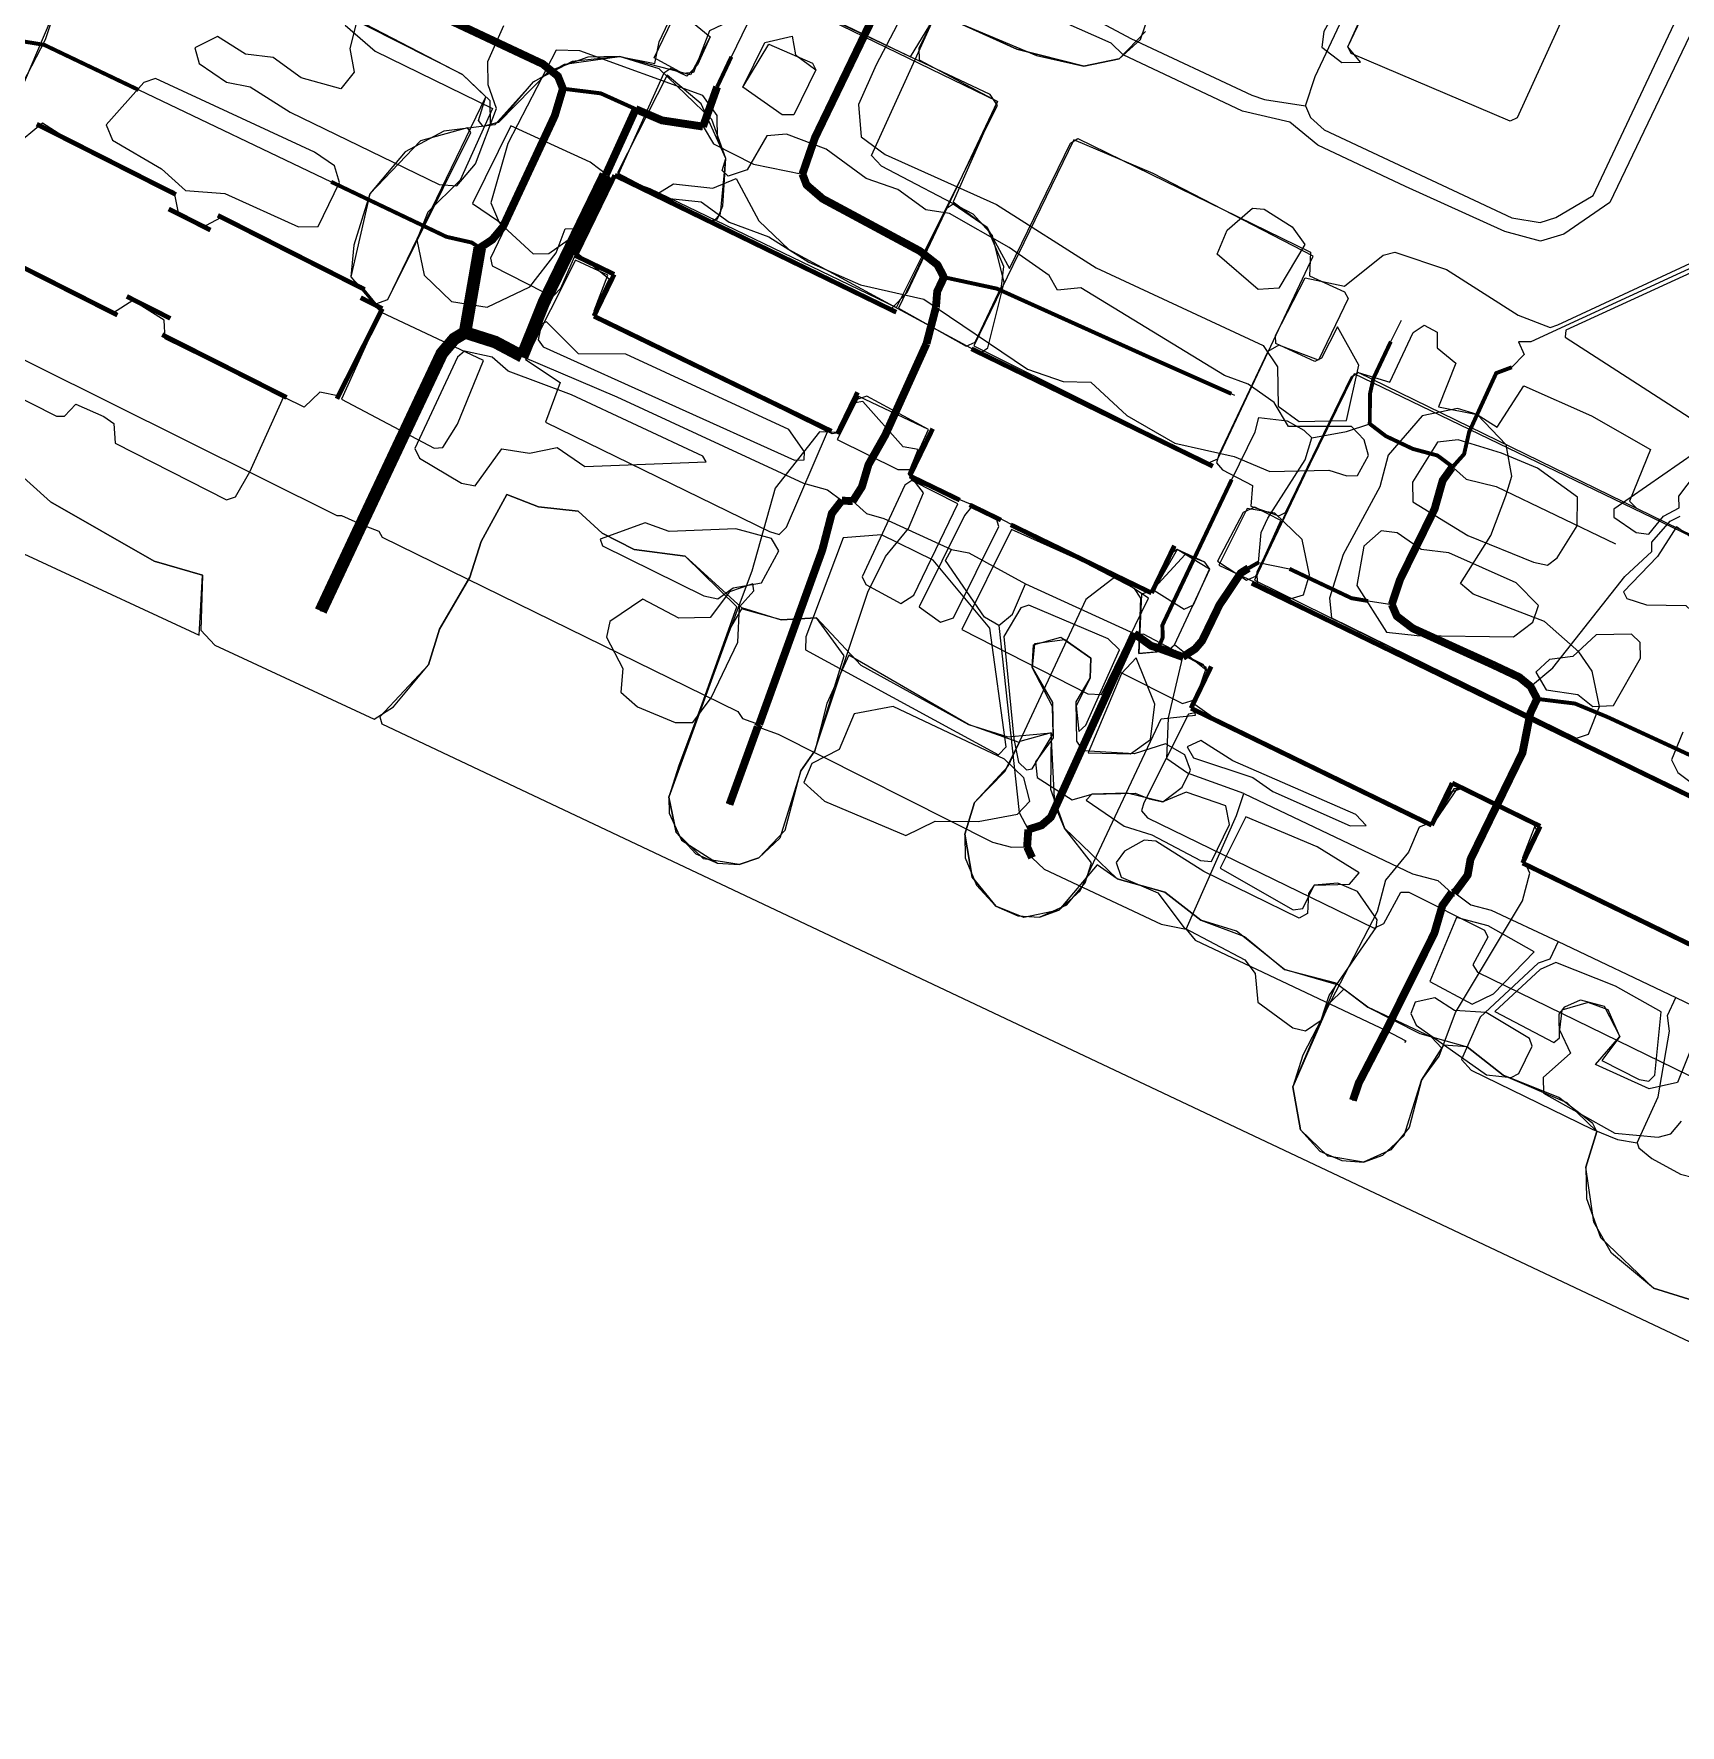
# Model space of a CAD drawing. Extents: x 1765 to 2708, y -3066 to -2278.
# Drawn here: x 2003.6 to 2212.9, y -2986.1 to -2771.1 of the extents above; entities that cross this region are included whole.
import ezdxf

# ---------------------------------------------------------------- set-up
doc = ezdxf.new("R2010")
doc.units = 0
for name, color, linetype in [('AN_AVTO_NIZKAYA', 2, 'CONTINUOUS'), ('AN_AVTO_ODIN', 4, 'CONTINUOUS'), ('AN_AVTO_VYSOKAYA', 1, 'CONTINUOUS'), ('AN_FASAD_BEZ_PODEZDA', 2, 'CONTINUOUS'), ('AN_FASAD_S_PODEZDOM', 3, 'CONTINUOUS'), ('AN_FASAD_TOREC', 40, 'CONTINUOUS'), ('AN_KONKURENCIYA', 6, 'CONTINUOUS'), ('AN_KONTROL_CHAST', 2, 'CONTINUOUS'), ('AN_KONTROL_DA', 3, 'CONTINUOUS'), ('AN_KONTROL_NET', 1, 'CONTINUOUS'), ('AN_OSI_DOROZHKA', 1, 'CONTINUOUS'), ('AN_OSI_PEREHOD', 4, 'CONTINUOUS'), ('AN_OSI_PROEZD', 8, 'CONTINUOUS'), ('AN_PESH_NIZKAYA', 2, 'CONTINUOUS'), ('AN_PESH_ODIN', 4, 'CONTINUOUS'), ('AN_PESH_VYSOKAYA', 1, 'CONTINUOUS'), ('AN_ZONA_AP', 5, 'CONTINUOUS'), ('AN_ZONA_AZH', 3, 'CONTINUOUS'), ('AN_ZONA_PP', 4, 'CONTINUOUS'), ('AN_ZONA_PZH', 2, 'CONTINUOUS'), ('AN_ZONA_PZH_TORCY', 40, 'CONTINUOUS'), ('ZEL_DEREVYA_ISPR', 94, 'CONTINUOUS'), ('ZEL_TRAVA_ISPR', 82, 'CONTINUOUS')]:
    doc.layers.add(name, color=color, linetype=linetype)

msp = doc.modelspace()

# ---------------------------------------------------------------- linework, layer by layer
at = {"layer": 'AN_AVTO_NIZKAYA', "const_width": 1}
for points in [[(2051.108, -2756.309), (2050.256, -2758.528), (2049.27, -2763.852), (2049.507, -2765.548), (2050.324, -2766.331), (2054.068, -2768.251), (2068.32, -2774.947), (2070.255, -2776.506), (2070.889, -2778.093)], [(2101.339, -2788.941), (2102.94, -2784.304), (2112.9, -2763.678), (2114.114, -2759.65)], [(2060.321, -2798.332), (2061.899, -2797.297), (2063.265, -2795.667), (2069.863, -2781.517), (2070.889, -2778.093)], [(2101.339, -2788.941), (2101.87, -2790.33), (2103.909, -2792.087), (2116.258, -2798.724), (2118.497, -2800.477), (2119.332, -2802.059)], [(2118.314, -2805.883), (2118.471, -2803.879), (2119.332, -2802.059)], [(2117.113, -2810.512), (2118.314, -2805.883)], [(2107.741, -2830.525), (2108.902, -2828.699), (2109.741, -2825.879), (2111.862, -2822.131), (2117.113, -2810.512)], [(2176.26, -2843.652), (2177.293, -2840.528), (2181.701, -2831.528), (2182.723, -2827.904), (2183.889, -2826.278)], [(2095.847, -2858.896), (2103.872, -2836.711), (2105.073, -2832.083), (2106.339, -2830.455)], [(2106.339, -2830.455), (2107.741, -2830.525)], [(2176.26, -2843.652), (2176.892, -2845.139), (2178.927, -2846.696), (2189.234, -2851.376)], [(2189.234, -2851.376), (2192.468, -2852.907), (2193.894, -2854.076)], [(2184.256, -2880.298), (2185.908, -2878.061), (2186.265, -2876.053), (2192.876, -2862.503), (2193.868, -2857.479), (2194.729, -2855.659)], [(2193.894, -2854.076), (2194.729, -2855.659)], [(2092.065, -2869.083), (2095.654, -2859.201)], [(2095.654, -2859.201), (2095.847, -2858.896)], [(2175.529, -2897.796), (2181.666, -2885.457), (2182.69, -2881.933), (2183.856, -2880.307)], [(2183.856, -2880.307), (2184.256, -2880.298)], [(2171.319, -2906.691), (2172.071, -2904.474), (2175.529, -2897.796)]]:
    msp.add_lwpolyline(points, dxfattribs=at)
at = {"layer": 'AN_AVTO_ODIN', "const_width": 0.5}
for points in [[(2090.495, -2777.869), (2092.313, -2774.028)], [(2088.703, -2782.911), (2090.495, -2777.869)], [(2070.889, -2778.093), (2075.705, -2778.689), (2080.15, -2780.694)], [(2080.15, -2780.694), (2083.483, -2782.123), (2088.703, -2782.911)], [(2041.43, -2789.935), (2056.088, -2796.922), (2059.306, -2797.653), (2060.321, -2798.332)], [(2119.332, -2802.059), (2126.067, -2803.515), (2145.567, -2812.298)], [(2173.463, -2820.7), (2173.481, -2816.898), (2173.938, -2814.887), (2176.138, -2810.237)], [(2145.567, -2812.298), (2155.871, -2816.878)], [(2184.085, -2826.074), (2185.452, -2824.543), (2186.092, -2821.728), (2189.532, -2814.25), (2191.517, -2813.506)], [(2173.463, -2820.7), (2175.498, -2822.257), (2178.935, -2823.884), (2182.054, -2824.717), (2183.884, -2826.078)], [(2183.889, -2826.278), (2183.884, -2826.078)], [(2183.889, -2826.278), (2184.089, -2826.274)], [(2184.089, -2826.274), (2184.085, -2826.074)], [(2194.729, -2855.659), (2199.544, -2856.255), (2203.683, -2857.967)], [(2203.683, -2857.967), (2221.066, -2865.996)]]:
    msp.add_lwpolyline(points, dxfattribs=at)
at = {"layer": 'AN_AVTO_VYSOKAYA', "const_width": 1.6}
for points in [[(2058.452, -2809.078), (2060.321, -2798.332)], [(2045.272, -2833.475), (2055.508, -2811.743), (2057.069, -2809.908), (2058.452, -2809.078)], [(2040.107, -2844.492), (2045.272, -2833.475)]]:
    msp.add_lwpolyline(points, dxfattribs=at)
at = {"layer": 'AN_FASAD_BEZ_PODEZDA', "const_width": 0.6}
for points in [[(2072.508, -2799.322), (2077.412, -2801.697)], [(2000, -2799.668), (2014.258, -2806.874)], [(2015.456, -2804.503), (2020.991, -2807.3)], [(2074.837, -2807.013), (2098.336, -2818.393)], [(2019.951, -2809.359), (2035.762, -2817.345)], [(2098.336, -2818.393), (2105.039, -2821.639)], [(2114.992, -2827.317), (2121.347, -2830.395)], [(2122.585, -2830.995), (2126.577, -2832.928)], [(2127.815, -2833.528), (2133.666, -2836.362)], [(2133.666, -2836.362), (2138.817, -2838.857)], [(2138.817, -2838.857), (2145.718, -2842.2)], [(2150.732, -2856.849), (2164.215, -2863.4)], [(2164.215, -2863.4), (2169.363, -2865.902)], [(2169.363, -2865.902), (2181.331, -2871.717)], [(2183.934, -2866.359), (2195.133, -2871.857)], [(2183.934, -2866.359), (2195.133, -2871.857)], [(2192.882, -2876.53), (2200.306, -2880.137)], [(2200.306, -2880.137), (2205.455, -2882.639)], [(2205.455, -2882.639), (2223.757, -2891.531)]]:
    msp.add_lwpolyline(points, dxfattribs=at)
at = {"layer": 'AN_FASAD_S_PODEZDOM', "const_width": 0.6}
for points in [[(2009.968, -2785.619), (2004.012, -2782.607)], [(2012.891, -2787.098), (2009.968, -2785.619)], [(2016.207, -2788.775), (2012.891, -2787.098)], [(2021.7, -2791.553), (2016.207, -2788.775)], [(2081.199, -2790.908), (2077.481, -2789.099)], [(2085.423, -2792.963), (2081.199, -2790.908)], [(2110.557, -2805.19), (2085.423, -2792.963)], [(2026.084, -2796.065), (2020.775, -2793.382)], [(2033.932, -2797.686), (2027.028, -2794.197)], [(2037.106, -2799.29), (2033.932, -2797.686)], [(2040.173, -2800.84), (2037.106, -2799.29)], [(2045.698, -2803.632), (2040.173, -2800.84)], [(2047.945, -2806.058), (2045.178, -2804.661)], [(2113.272, -2806.511), (2110.557, -2805.19)], [(2126.043, -2812.724), (2122.821, -2811.156)], [(2140.858, -2819.931), (2126.043, -2812.724)], [(2143.157, -2821.05), (2140.858, -2819.931)], [(2150.767, -2824.752), (2143.157, -2821.05)], [(2153.52, -2826.094), (2150.767, -2824.752)], [(2161.973, -2842.666), (2158.454, -2840.956)], [(2171.621, -2847.354), (2161.973, -2842.666)], [(2173.844, -2848.434), (2171.621, -2847.354)], [(2186.208, -2854.442), (2173.844, -2848.434)], [(2189.06, -2855.827), (2186.208, -2854.442)], [(2194.055, -2858.255), (2189.06, -2855.827)], [(2200.281, -2861.28), (2194.055, -2858.255)], [(2203.547, -2862.867), (2200.281, -2861.28)], [(2228.291, -2874.89), (2203.547, -2862.867)]]:
    msp.add_lwpolyline(points, dxfattribs=at)
at = {"layer": 'AN_FASAD_TOREC', "const_width": 0.6}
for points in [[(2077.481, -2789.099), (2074.239, -2795.763)], [(2074.239, -2795.763), (2072.508, -2799.322)], [(2077.412, -2801.697), (2074.837, -2807.013)], [(2042.16, -2817.516), (2047.945, -2806.058)], [(2105.772, -2821.994), (2108.346, -2816.68)], [(2117.903, -2821.309), (2114.992, -2827.317)], [(2145.718, -2842.2), (2148.626, -2836.188)], [(2153.304, -2851.532), (2150.732, -2856.849)], [(2181.331, -2871.717), (2183.934, -2866.359)], [(2195.133, -2871.857), (2192.882, -2876.53)]]:
    msp.add_lwpolyline(points, dxfattribs=at)
at = {"layer": 'AN_KONKURENCIYA'}
for points in [[(2088.774, -2794.536), (2090.033, -2794.926), (2090.93, -2793.989), (2091.612, -2786.971), (2088.461, -2780.035), (2084.13, -2776.377), (2077.811, -2788.77)], [(2047.113, -2805.441), (2048.644, -2804.908), (2059.191, -2783.669), (2058.761, -2783.053), (2052.794, -2784.725), (2046.352, -2791.451), (2043.912, -2802.009)]]:
    msp.add_lwpolyline(points, close=True, dxfattribs=at)
at = {"layer": 'AN_KONTROL_CHAST'}
for points in [[(2042.43, -2768.148), (2058.114, -2776.272), (2061.605, -2779.615), (2061.628, -2782.616), (2062.747, -2782.342), (2067.14, -2777.244), (2071.093, -2774.991), (2078.075, -2774.006), (2082.597, -2774.909), (2083.121, -2772.146), (2093.568, -2750.159)], [(2091.335, -2762.547), (2115.095, -2774.04), (2117.994, -2769.267)], [(2118.984, -2768.787), (2131.1, -2773.861), (2137.133, -2775.232), (2141.615, -2774.301), (2144.958, -2770.81)]]:
    msp.add_lwpolyline(points, dxfattribs=at)
for points in [[(2122.143, -2810.824), (2123.299, -2810.299), (2126.648, -2803.223), (2126.928, -2800.715), (2124.82, -2795.758), (2120.503, -2792.767), (2119.599, -2793.37), (2113.535, -2806.007)], [(2157.804, -2840.569), (2158.96, -2840.044), (2162.143, -2832.972), (2158.855, -2831.292), (2157.368, -2831.949), (2154.084, -2838.149)], [(2144.123, -2849.87), (2147.743, -2849.541), (2148.643, -2848.772), (2153.147, -2839.169), (2152.502, -2838.266), (2148.966, -2836.675), (2148.062, -2837.278), (2145.95, -2841.826), (2144.461, -2842.359)], [(2090.546, -2876.541), (2093.302, -2876.731), (2095.784, -2875.844), (2099.127, -2872.353), (2101.132, -2864.806), (2102.911, -2862.266), (2106.652, -2850.179), (2103.129, -2845.336), (2098.632, -2845.6), (2093.6, -2844.208), (2092.231, -2846.489), (2084.362, -2868.17), (2084.405, -2870.17), (2085.981, -2873.638)], [(2128.71, -2883.22), (2131.466, -2883.411), (2134.934, -2881.835), (2137.291, -2879.033), (2138.07, -2876.514), (2134.64, -2872.086), (2133.408, -2869.111), (2132.961, -2859.991), (2128.982, -2861.078), (2127.063, -2864.871), (2123.23, -2868.831), (2121.983, -2872.86), (2122.048, -2875.86), (2123.457, -2879.331), (2125.933, -2882.029)], [(2169.904, -2914.347), (2172.66, -2914.537), (2175.142, -2913.65), (2177.84, -2911.174), (2180.022, -2904.123), (2182.602, -2900.065), (2181.322, -2898.675), (2173.235, -2894.848), (2170.184, -2892.579), (2168.305, -2894.371), (2163.698, -2904.976), (2164.651, -2910.458), (2167.127, -2913.156)]]:
    msp.add_lwpolyline(points, close=True, dxfattribs=at)
at = {"layer": 'AN_KONTROL_DA'}
for points in [[(2227.653, -2893.589), (2193.353, -2876.696), (2192.918, -2875.83), (2194.675, -2872.29), (2194.24, -2871.424), (2184.638, -2866.92), (2181.728, -2871.194), (2180.735, -2871.507), (2154.952, -2859.057), (2150.972, -2856.225), (2152.886, -2852.182), (2152.283, -2851.278), (2148.743, -2849.52), (2144.123, -2849.87), (2144.347, -2842.861), (2143.57, -2841.627), (2123.838, -2831.381), (2115.258, -2827.857), (2114.822, -2826.991), (2116.049, -2823.962), (2114.166, -2823.628), (2109.039, -2817.861), (2108.041, -2818.007), (2106.122, -2821.801), (2105.125, -2821.947), (2075.291, -2807.209), (2074.855, -2806.343), (2076.769, -2802.299), (2072.527, -2798.889), (2077.407, -2789.362), (2081.939, -2790.765), (2113.283, -2805.929), (2126.151, -2780.221), (2125.204, -2778.825), (2090.835, -2762.558)], [(2006.643, -2767.296), (1999.978, -2782.948)], [(2087.234, -2769.556), (2089.611, -2771.506), (2087.13, -2776.312), (2078.075, -2774.006), (2074.075, -2774.093), (2069.111, -2775.868), (2062.747, -2782.342), (2060.758, -2782.885), (2060.159, -2782.148), (2061.094, -2779.126), (2058.114, -2776.272), (2041.929, -2768.117)], [(2002.262, -2784.482), (2004.719, -2782.428), (2009.791, -2785.654), (2021.415, -2791.114), (2021.976, -2793.895), (2025.512, -2795.486), (2027.49, -2794.443), (2045.187, -2803.107), (2047.676, -2806.43), (2042.489, -2817.172), (2039.977, -2816.685), (2038.017, -2818.561), (2020.32, -2809.897), (2020.186, -2807.524), (2016.213, -2805.025), (2013.745, -2806.579), (2003.629, -2801.462)], [(2237.719, -2846.263), (2171.992, -2814.166), (2171.088, -2814.769), (2158.805, -2840.548), (2230.86, -2876.094)], [(1998.363, -2824.004), (2005.76, -2830.598), (2018.93, -2838.151), (2025.096, -2839.935), (2024.873, -2846.943), (2026.664, -2848.822), (2046.878, -2858.224), (2049.346, -2856.67), (2053.816, -2851.321), (2055.219, -2846.788), (2059.078, -2840.201), (2060.481, -2835.669), (2063.77, -2829.678), (2067.806, -2831.258), (2072.821, -2831.817), (2075.882, -2834.585), (2079.93, -2836.666), (2086.451, -2837.525), (2093.596, -2844.041), (2098.632, -2845.6), (2103.129, -2845.336), (2108.762, -2851.384), (2122.432, -2858.926), (2127.469, -2860.485), (2132.961, -2859.991), (2132.865, -2867.122), (2134.64, -2872.086), (2141.366, -2878.528), (2147.406, -2880.231), (2151.985, -2883.801), (2157.532, -2885.849), (2162.626, -2890.074), (2169.166, -2891.767), (2173.235, -2894.848), (2179.811, -2898.208), (2185.851, -2899.911), (2190.43, -2903.481), (2198.51, -2906.975), (2202.341, -2910.644), (2200.938, -2915.177), (2201.025, -2919.177), (2202.799, -2924.141), (2209.525, -2930.583), (2214.562, -2932.142)]]:
    msp.add_lwpolyline(points, dxfattribs=at)
for points in [[(2098.746, -2781.397), (2093.751, -2777.92), (2097.051, -2772.429), (2102.606, -2774.852), (2103.042, -2775.718), (2100.247, -2781.406)], [(2152.98, -2825.666), (2154.136, -2825.141), (2166.252, -2799.365), (2145.932, -2788.882), (2135.834, -2784.598), (2123.144, -2810.802)]]:
    msp.add_lwpolyline(points, close=True, dxfattribs=at)
at = {"layer": 'AN_KONTROL_NET'}
for points in [[(2220.081, -2720.662), (2192.178, -2781.796), (2191.312, -2782.232), (2171.116, -2773.622), (2170.68, -2772.756), (2173.551, -2766.691)], [(1999.353, -2782.961), (2005.115, -2771.831), (2006.643, -2767.296), (2008.6, -2765.252), (2006.798, -2762.873), (1990.205, -2755.144)], [(2144.958, -2770.81), (2141.615, -2774.301), (2137.133, -2775.232), (2128.582, -2773.082), (2119.488, -2768.943)], [(2117.994, -2769.267), (2116.155, -2772.934), (2116.188, -2774.434), (2126.141, -2779.721), (2120.496, -2792.475), (2124.82, -2795.758), (2127.683, -2800.949), (2135.427, -2785.024), (2136.331, -2784.42), (2165.908, -2798.873), (2165.806, -2801.876), (2170.269, -2803.906), (2170.705, -2804.772), (2166.955, -2812.607), (2161.912, -2810.715), (2160.511, -2811.496), (2154.292, -2824.637), (2153.98, -2825.644), (2154.75, -2826.545), (2158.545, -2828.547), (2158.352, -2831.178), (2161.88, -2832.394), (2162.746, -2831.958), (2171.088, -2814.769), (2171.992, -2814.166), (2176.021, -2815.413), (2178.969, -2809.096), (2180.366, -2808.149), (2182.011, -2809.03), (2182.013, -2811.031), (2184.389, -2812.981), (2182.216, -2818.531), (2187.115, -2819.509), (2189.651, -2821.122), (2193.04, -2815.879), (2201.627, -2819.695), (2209.139, -2823.952), (2206.488, -2830.513), (2207.383, -2831.411), (2238.73, -2846.742)], [(1966.523, -2820.606), (2024.636, -2847.574), (2025.096, -2839.935), (2018.93, -2838.151), (2005.76, -2830.598), (1998.363, -2824.004)], [(2214.562, -2932.142), (2209.525, -2930.583), (2204.176, -2926.113), (2201.923, -2922.159), (2200.938, -2915.177), (2202.341, -2910.644), (2201.819, -2909.655), (2197.495, -2906.33), (2190.43, -2903.481), (2185.851, -2899.911), (2182.844, -2899.685), (2180.022, -2904.123), (2178.485, -2910.159), (2176.127, -2912.962), (2172.66, -2914.537), (2168.141, -2913.801), (2164.651, -2910.458), (2163.698, -2904.976), (2169.171, -2891.976), (2162.626, -2890.074), (2156.518, -2885.204), (2151.985, -2883.801), (2147.406, -2880.231), (2141.366, -2878.528), (2138.826, -2876.748), (2133.948, -2882.523), (2129.466, -2883.454), (2125.933, -2882.029), (2122.935, -2878.342), (2121.983, -2872.86), (2123.23, -2868.831), (2127.063, -2864.871), (2128.902, -2861.204), (2122.432, -2858.926), (2107.234, -2850.083), (2104.448, -2856.23), (2102.911, -2862.266), (2101.132, -2864.806), (2098.482, -2873.368), (2095.784, -2875.844), (2093.302, -2876.731), (2088.783, -2875.995), (2085.293, -2872.652), (2084.362, -2868.17), (2093.011, -2843.97), (2086.451, -2837.525), (2079.93, -2836.666), (2075.882, -2834.585), (2072.821, -2831.817), (2067.806, -2831.258), (2063.77, -2829.678), (2060.481, -2835.669), (2059.078, -2840.201), (2055.219, -2846.788), (2053.816, -2851.321), (2047.622, -2857.958), (2047.891, -2858.828), (2317.281, -2986.118)]]:
    msp.add_lwpolyline(points, dxfattribs=at)
at = {"layer": 'AN_OSI_DOROZHKA'}
for points in [[(2076.329, -2789.081), (2080.15, -2780.694)], [(2248.267, -2786.667), (2246.663, -2786.501), (2244.471, -2786.949), (2193.948, -2810.252), (2192.348, -2810.287), (2193.083, -2811.872)], [(2065.721, -2812.122), (2068.475, -2805.259), (2076.329, -2789.081)], [(1981.57, -2802.535), (1984.496, -2803.672), (2042.146, -2832.342), (2042.746, -2832.329), (2045.272, -2833.475)], [(2155.907, -2827.783), (2158.877, -2821.716), (2159.338, -2819.905), (2162.949, -2820.327), (2165.075, -2821.482), (2166.097, -2822.46)], [(2166.097, -2822.46), (2170.482, -2821.665), (2173.463, -2820.7)], [(2159.336, -2838.314), (2159.654, -2834.506), (2160.515, -2832.686), (2165.258, -2825.28), (2166.097, -2822.46)], [(2146.564, -2849.196), (2147.136, -2847.883), (2147.102, -2846.283), (2155.907, -2827.783)], [(2045.272, -2833.475), (2047.491, -2834.328), (2047.909, -2835.119), (2093.11, -2857.254), (2093.73, -2858.142), (2095.847, -2858.896)], [(2193.894, -2854.076), (2196.745, -2851.714), (2205.899, -2840.11), (2209.332, -2836.934), (2209.306, -2835.734), (2211.65, -2833.082), (2212.937, -2832.454)], [(2126.292, -2846.332), (2124.468, -2845.271), (2119.51, -2838.074), (2120.28, -2836.657)], [(2126.292, -2846.332), (2128.062, -2844.893), (2129.68, -2841.056)], [(2126.292, -2846.332), (2128.906, -2870.088), (2130.054, -2872.264)], [(2130.054, -2872.264), (2131.743, -2871.728), (2132.922, -2870.702), (2143.523, -2847.361)], [(2095.654, -2859.201), (2098.275, -2860.144), (2125.486, -2873.864), (2127.901, -2874.512), (2129.901, -2874.469)], [(2150.138, -2884.937), (2156.529, -2870.492), (2157.469, -2867.67)], [(2129.901, -2874.469), (2130.054, -2872.264)], [(2129.901, -2874.469), (2130.532, -2875.856)], [(2130.532, -2875.856), (2132.064, -2877.324), (2146.923, -2884.306), (2150.138, -2884.937)], [(2150.138, -2884.937), (2151.268, -2886.314), (2175.529, -2897.796)], [(2197.397, -2886.518), (2196.344, -2888.742), (2194.855, -2889.274), (2187.499, -2896.136), (2185.114, -2901.491), (2186.344, -2902.865), (2201.713, -2910.337), (2204.944, -2911.668), (2207.455, -2912.114)], [(2207.455, -2912.114), (2210.13, -2906.253), (2211.55, -2897.918), (2211.307, -2895.922), (2212.357, -2893.598)], [(2207.455, -2912.114), (2207.668, -2912.71), (2209.298, -2914.075), (2212.944, -2916.097), (2216.263, -2916.926)]]:
    msp.add_lwpolyline(points, dxfattribs=at)
at = {"layer": 'AN_OSI_PEREHOD'}
msp.add_lwpolyline([(2175.529, -2897.796), (2178.059, -2899.142), (2177.864, -2899.346)], dxfattribs=at)
at = {"layer": 'AN_OSI_PROEZD'}
for points in [[(2165.285, -2780.256), (2166.505, -2776.527), (2180.473, -2746.91)], [(2051.108, -2756.309), (2050.256, -2758.528), (2049.27, -2763.852), (2049.507, -2765.548), (2050.324, -2766.331), (2054.068, -2768.251), (2068.32, -2774.947), (2070.255, -2776.506), (2070.889, -2778.093)], [(2101.339, -2788.941), (2102.94, -2784.304), (2112.9, -2763.678), (2114.114, -2759.65)], [(2165.285, -2780.256), (2165.918, -2781.743), (2167.652, -2783.306), (2191.506, -2794.497), (2195.122, -2795.119), (2197.109, -2794.476), (2201.851, -2791.672), (2215.723, -2762.257), (2216.308, -2761.544)], [(2092.313, -2774.028), (2097.101, -2764.12)], [(2137.892, -2767.34), (2138.527, -2768.928), (2139.344, -2769.71), (2143.09, -2771.73), (2158.452, -2778.902), (2160.065, -2779.468), (2165.285, -2780.256)], [(1998.91, -2771.544), (2004.934, -2772.514), (2016.965, -2778.258)], [(2090.495, -2777.869), (2092.313, -2774.028)], [(2016.965, -2778.258), (2041.43, -2789.935)], [(2060.321, -2798.332), (2061.899, -2797.297), (2063.265, -2795.667), (2069.863, -2781.517), (2070.889, -2778.093)], [(2070.889, -2778.093), (2075.705, -2778.689), (2080.15, -2780.694)], [(2088.703, -2782.911), (2090.495, -2777.869)], [(2080.15, -2780.694), (2083.483, -2782.123), (2088.703, -2782.911)], [(2088.703, -2782.911), (2090.05, -2785.083), (2095.109, -2787.675), (2101.339, -2788.941)], [(2041.43, -2789.935), (2056.088, -2796.922), (2059.306, -2797.653), (2060.321, -2798.332)], [(2101.339, -2788.941), (2101.87, -2790.33), (2103.909, -2792.087), (2116.258, -2798.724), (2118.497, -2800.477), (2119.332, -2802.059)], [(2058.452, -2809.078), (2060.321, -2798.332)], [(2118.314, -2805.883), (2118.471, -2803.879), (2119.332, -2802.059)], [(2119.332, -2802.059), (2126.067, -2803.515), (2145.567, -2812.298)], [(2117.113, -2810.512), (2118.314, -2805.883)], [(2176.138, -2810.237), (2177.48, -2807.506)], [(2045.272, -2833.475), (2055.508, -2811.743), (2057.069, -2809.908), (2058.452, -2809.078)], [(2058.452, -2809.078), (2062.28, -2810.296), (2065.721, -2812.122)], [(2065.721, -2812.122), (2077.739, -2817.266), (2101.489, -2828.258), (2104.508, -2829.094), (2106.339, -2830.455)], [(2107.741, -2830.525), (2108.902, -2828.699), (2109.741, -2825.879), (2111.862, -2822.131), (2117.113, -2810.512)], [(2173.463, -2820.7), (2173.481, -2816.898), (2173.938, -2814.887), (2176.138, -2810.237)], [(2191.517, -2813.506), (2193.083, -2811.872)], [(2145.567, -2812.298), (2155.871, -2816.878)], [(2184.085, -2826.074), (2185.452, -2824.543), (2186.092, -2821.728), (2189.532, -2814.25), (2191.517, -2813.506)], [(2155.871, -2816.878), (2156.276, -2817.069)], [(2173.463, -2820.7), (2175.498, -2822.257), (2178.935, -2823.884), (2182.054, -2824.717), (2183.884, -2826.078)], [(2176.26, -2843.652), (2177.293, -2840.528), (2181.701, -2831.528), (2182.723, -2827.904), (2183.889, -2826.278)], [(2183.884, -2826.078), (2184.085, -2826.074)], [(2183.889, -2826.278), (2183.884, -2826.078)], [(2183.889, -2826.278), (2184.089, -2826.274)], [(2184.089, -2826.274), (2184.085, -2826.074)], [(2184.089, -2826.274), (2185.721, -2827.739), (2189.543, -2828.657), (2204.708, -2835.933)], [(2095.847, -2858.896), (2103.872, -2836.711), (2105.073, -2832.083), (2106.339, -2830.455)], [(2106.339, -2830.455), (2107.741, -2830.525)], [(2107.741, -2830.525), (2109.475, -2832.088), (2111.691, -2832.74), (2120.28, -2836.657)], [(2040.107, -2844.492), (2045.272, -2833.475)], [(2120.28, -2836.657), (2122.491, -2837.109), (2129.68, -2841.056)], [(2149.69, -2850.329), (2151.269, -2849.294), (2152.147, -2848.275), (2154.35, -2843.725), (2157.064, -2839.664), (2158.051, -2839.043)], [(2158.051, -2839.043), (2159.336, -2838.314)], [(2159.336, -2838.314), (2163.256, -2839.13)], [(2163.256, -2839.13), (2171.14, -2842.862), (2173.249, -2843.217)], [(2129.68, -2841.056), (2143.523, -2847.361)], [(2173.249, -2843.217), (2176.26, -2843.652)], [(2176.26, -2843.652), (2176.892, -2845.139), (2178.927, -2846.696), (2189.234, -2851.376)], [(2143.523, -2847.361), (2145.658, -2848.915), (2146.564, -2849.196)], [(2146.564, -2849.196), (2149.69, -2850.329)], [(2157.469, -2867.67), (2150.31, -2865.123), (2147.669, -2863.279), (2147.857, -2858.073), (2149.69, -2850.329)], [(2189.234, -2851.376), (2192.468, -2852.907), (2193.894, -2854.076)], [(2193.894, -2854.076), (2194.729, -2855.659)], [(2184.256, -2880.298), (2185.908, -2878.061), (2186.265, -2876.053), (2192.876, -2862.503), (2193.868, -2857.479), (2194.729, -2855.659)], [(2194.729, -2855.659), (2199.544, -2856.255), (2203.683, -2857.967)], [(2092.065, -2869.083), (2095.654, -2859.201)], [(2095.654, -2859.201), (2095.847, -2858.896)], [(2203.683, -2857.967), (2221.066, -2865.996)], [(2157.469, -2867.67), (2178.901, -2877.913), (2182.121, -2878.743), (2183.856, -2880.307)], [(2175.529, -2897.796), (2181.666, -2885.457), (2182.69, -2881.933), (2183.856, -2880.307)], [(2183.856, -2880.307), (2184.256, -2880.298)], [(2184.256, -2880.298), (2186.29, -2881.855), (2188.906, -2882.499), (2197.397, -2886.518)], [(2197.397, -2886.518), (2212.357, -2893.598)], [(2212.357, -2893.598), (2220.142, -2897.332)], [(2171.319, -2906.691), (2172.071, -2904.474), (2175.529, -2897.796)]]:
    msp.add_lwpolyline(points, dxfattribs=at)
at = {"layer": 'AN_PESH_NIZKAYA', "const_width": 1}
for points in [[(2088.703, -2782.911), (2090.495, -2777.869)], [(2076.329, -2789.081), (2080.15, -2780.694)], [(2080.15, -2780.694), (2083.483, -2782.123), (2088.703, -2782.911)], [(2107.741, -2830.525), (2108.902, -2828.699), (2109.741, -2825.879), (2111.862, -2822.131), (2117.113, -2810.512)], [(2095.847, -2858.896), (2103.872, -2836.711), (2105.073, -2832.083), (2106.339, -2830.455)], [(2106.339, -2830.455), (2107.741, -2830.525)], [(2149.69, -2850.329), (2151.269, -2849.294), (2152.147, -2848.275), (2154.35, -2843.725), (2157.064, -2839.664), (2158.051, -2839.043)], [(2130.054, -2872.264), (2131.743, -2871.728), (2132.922, -2870.702), (2143.523, -2847.361)], [(2143.523, -2847.361), (2145.658, -2848.915), (2146.564, -2849.196)], [(2146.564, -2849.196), (2149.69, -2850.329)], [(2184.256, -2880.298), (2185.908, -2878.061), (2186.265, -2876.053), (2192.876, -2862.503), (2193.868, -2857.479), (2194.729, -2855.659)], [(2095.654, -2859.201), (2095.847, -2858.896)], [(2129.901, -2874.469), (2130.054, -2872.264)], [(2129.901, -2874.469), (2130.532, -2875.856)], [(2175.529, -2897.796), (2181.666, -2885.457), (2182.69, -2881.933), (2183.856, -2880.307)], [(2183.856, -2880.307), (2184.256, -2880.298)]]:
    msp.add_lwpolyline(points, dxfattribs=at)
at = {"layer": 'AN_PESH_ODIN', "const_width": 0.5}
for points in [[(1998.91, -2771.544), (2004.934, -2772.514), (2016.965, -2778.258)], [(2041.43, -2789.935), (2056.088, -2796.922), (2059.306, -2797.653), (2060.321, -2798.332)], [(2058.452, -2809.078), (2060.321, -2798.332)], [(2118.314, -2805.883), (2118.471, -2803.879), (2119.332, -2802.059)], [(2119.332, -2802.059), (2126.067, -2803.515), (2145.567, -2812.298)], [(2146.564, -2849.196), (2147.136, -2847.883), (2147.102, -2846.283), (2155.907, -2827.783)], [(2158.051, -2839.043), (2159.336, -2838.314)], [(2163.256, -2839.13), (2171.14, -2842.862), (2173.249, -2843.217)], [(2189.234, -2851.376), (2192.468, -2852.907), (2193.894, -2854.076)], [(2193.894, -2854.076), (2194.729, -2855.659)], [(2194.729, -2855.659), (2199.544, -2856.255), (2203.683, -2857.967)]]:
    msp.add_lwpolyline(points, dxfattribs=at)
at = {"layer": 'AN_PESH_VYSOKAYA', "const_width": 1.6}
for points in [[(2065.721, -2812.122), (2068.475, -2805.259), (2076.329, -2789.081)], [(2045.272, -2833.475), (2055.508, -2811.743), (2057.069, -2809.908), (2058.452, -2809.078)], [(2058.452, -2809.078), (2062.28, -2810.296), (2065.721, -2812.122)], [(2040.107, -2844.492), (2045.272, -2833.475)]]:
    msp.add_lwpolyline(points, dxfattribs=at)
at = {"layer": 'AN_ZONA_AP'}
for points in [[(2227.653, -2893.589), (2193.353, -2876.696), (2192.918, -2875.83), (2194.675, -2872.29), (2194.24, -2871.424), (2184.638, -2866.92), (2181.728, -2871.194), (2180.735, -2871.507), (2154.952, -2859.057), (2150.972, -2856.225), (2152.886, -2852.182), (2152.283, -2851.278), (2148.743, -2849.52), (2144.123, -2849.87), (2144.347, -2842.861), (2143.57, -2841.627), (2123.838, -2831.381), (2115.258, -2827.857), (2114.822, -2826.991), (2116.049, -2823.962), (2114.166, -2823.628), (2109.039, -2817.861), (2108.041, -2818.007), (2106.122, -2821.801), (2105.125, -2821.947), (2075.291, -2807.209), (2074.855, -2806.343), (2076.769, -2802.299), (2072.527, -2798.889), (2076.913, -2789.665), (2077.907, -2789.351), (2081.939, -2790.765), (2089.533, -2794.937), (2090.527, -2794.623), (2091.242, -2792.982), (2091.612, -2786.971), (2089.838, -2782.007), (2083.112, -2775.565), (2078.075, -2774.006), (2072.086, -2774.636), (2067.14, -2777.244), (2062.255, -2782.686), (2055.769, -2783.493), (2050.822, -2786.101), (2046.352, -2791.451), (2044.326, -2797.998), (2043.912, -2802.009), (2047.676, -2806.43), (2042.489, -2817.172), (2039.977, -2816.685), (2038.017, -2818.561), (2020.32, -2809.897), (2020.186, -2807.524), (2016.213, -2805.025), (2013.745, -2806.579), (2003.629, -2801.462)], [(1998.363, -2824.004), (2005.76, -2830.598), (2018.93, -2838.151), (2025.096, -2839.935), (2024.873, -2846.943), (2026.664, -2848.822), (2046.878, -2858.224), (2049.346, -2856.67), (2053.816, -2851.321), (2055.219, -2846.788), (2059.078, -2840.201), (2060.481, -2835.669), (2063.77, -2829.678), (2067.806, -2831.258), (2072.821, -2831.817), (2075.882, -2834.585), (2079.93, -2836.666), (2086.451, -2837.525), (2093.596, -2844.041), (2098.632, -2845.6), (2103.129, -2845.336), (2108.762, -2851.384), (2122.432, -2858.926), (2127.469, -2860.485), (2132.961, -2859.991), (2132.865, -2867.122), (2134.64, -2872.086), (2141.366, -2878.528), (2147.406, -2880.231), (2151.985, -2883.801), (2157.532, -2885.849), (2162.626, -2890.074), (2169.166, -2891.767), (2173.235, -2894.848), (2179.811, -2898.208), (2185.851, -2899.911), (2190.43, -2903.481), (2198.51, -2906.975), (2202.341, -2910.644), (2200.938, -2915.177), (2201.025, -2919.177), (2202.799, -2924.141), (2209.525, -2930.583), (2214.562, -2932.142)]]:
    msp.add_lwpolyline(points, dxfattribs=at)
at = {"layer": 'AN_ZONA_AZH'}
for points in [[(2112.66, -2806.026), (2114.658, -2803.982), (2126.141, -2779.721), (2090.835, -2762.558), (2087.234, -2769.556), (2089.611, -2771.506), (2088.02, -2775.042), (2086.633, -2776.49), (2084.612, -2775.533), (2083.708, -2776.136), (2077.899, -2789.018)], [(2098.746, -2781.397), (2093.751, -2777.92), (2097.051, -2772.429), (2102.606, -2774.852), (2103.042, -2775.718), (2100.247, -2781.406)], [(2152.98, -2825.666), (2154.136, -2825.141), (2166.252, -2799.365), (2145.932, -2788.882), (2135.834, -2784.598), (2123.144, -2810.802)], [(2229.597, -2875.537), (2230.856, -2875.927), (2231.753, -2874.99), (2243.735, -2850.719), (2243.703, -2849.219), (2171.495, -2814.343), (2159.116, -2839.541), (2159.149, -2841.041)]]:
    msp.add_lwpolyline(points, close=True, dxfattribs=at)
for points in [[(2006.643, -2767.296), (1999.978, -2782.948)], [(2002.262, -2784.482), (2004.719, -2782.428), (2009.791, -2785.654), (2021.415, -2791.114), (2021.976, -2793.895), (2025.512, -2795.486), (2027.49, -2794.443), (2045.187, -2803.107), (2047.113, -2805.441), (2048.644, -2804.908), (2061.094, -2779.126), (2058.114, -2776.272), (2041.929, -2768.117)]]:
    msp.add_lwpolyline(points, dxfattribs=at)
at = {"layer": 'AN_ZONA_PP'}
for points in [[(2086.126, -2776.167), (2082.498, -2774.161), (2094.069, -2750.149), (2094.055, -2753.401), (2089.105, -2763.513), (2089.148, -2765.513), (2091.12, -2769.973), (2089.511, -2770.758), (2087.5, -2776.054)], [(2098.746, -2781.397), (2093.751, -2777.92), (2096.547, -2772.232), (2100.031, -2771.406), (2100.457, -2773.773), (2103.042, -2775.718), (2100.247, -2781.406)], [(2090.546, -2876.541), (2093.302, -2876.731), (2095.784, -2875.844), (2099.127, -2872.353), (2101.132, -2864.806), (2102.911, -2862.266), (2109.646, -2842.11), (2111.882, -2837.56), (2114.807, -2833.995), (2116.71, -2829.451), (2114.822, -2826.991), (2117.37, -2821.433), (2109.524, -2817.183), (2108.116, -2817.63), (2106.122, -2821.801), (2103.494, -2821.732), (2097.854, -2828.858), (2094.914, -2839.427), (2085.609, -2864.141), (2084.362, -2868.17), (2085.293, -2872.652), (2087.769, -2875.35)], [(2199.761, -2860.674), (2201.25, -2860.141), (2202.674, -2856.609), (2201.744, -2852.127), (2200.023, -2849.662), (2195.688, -2845.837), (2186.608, -2842.365), (2184.994, -2840.982), (2188.865, -2834.896), (2190.757, -2829.852), (2191.536, -2827.334), (2190.783, -2823.348), (2187.115, -2819.509), (2184.597, -2818.729), (2180.115, -2819.66), (2175.804, -2824.672), (2174.724, -2828.698), (2170.074, -2837.303), (2168.359, -2842.843), (2168.58, -2845.339)], [(2163.359, -2842.951), (2165.015, -2842.415), (2165.794, -2839.897), (2164.864, -2835.414), (2161.373, -2832.071), (2157.858, -2831.48), (2154.261, -2838.645)], [(2128.71, -2883.22), (2131.466, -2883.411), (2133.948, -2882.523), (2136.646, -2880.047), (2146.929, -2858.188), (2151.296, -2857.719), (2150.972, -2856.225), (2152.886, -2852.182), (2148.643, -2848.772), (2153.147, -2839.169), (2152.502, -2838.266), (2149.98, -2837.32), (2145.581, -2842.084), (2141.037, -2840.181), (2137.347, -2843.012), (2127.466, -2864.237), (2123.23, -2868.831), (2121.983, -2872.86), (2122.935, -2878.342), (2125.933, -2882.029)], [(2169.904, -2914.347), (2172.66, -2914.537), (2175.142, -2913.65), (2177.84, -2911.174), (2180.022, -2904.123), (2182.291, -2901.072), (2184.338, -2895.525), (2192.87, -2881.333), (2193.794, -2877.812), (2192.918, -2875.83), (2194.498, -2871.793), (2185.141, -2867.076), (2183.733, -2867.524), (2181.728, -2871.194), (2179.744, -2871.987), (2178.395, -2875.143), (2175.471, -2878.708), (2174.39, -2882.733), (2164.945, -2900.947), (2163.698, -2904.976), (2164.651, -2910.458), (2167.127, -2913.156)]]:
    msp.add_lwpolyline(points, close=True, dxfattribs=at)
for points in [[(2119.488, -2768.943), (2128.582, -2773.082), (2137.133, -2775.232), (2141.615, -2774.301), (2144.313, -2771.825), (2147.92, -2761.241)], [(2043.221, -2770.007), (2047.045, -2773.343), (2061.96, -2780.608), (2057.82, -2789.702), (2053.74, -2793.792), (2052.316, -2797.325), (2053.246, -2801.807), (2056.737, -2805.15), (2061.255, -2805.886), (2066.701, -2803.267), (2070.026, -2798.943), (2071.17, -2795.917), (2073.92, -2795.858), (2077.407, -2789.362), (2082.954, -2791.41), (2084.929, -2790.2), (2089.943, -2790.759), (2092.918, -2789.527), (2095.786, -2794.885), (2099.617, -2798.554), (2123.154, -2811.302), (2123.913, -2811.703), (2124.899, -2811.015), (2126.971, -2802.715), (2125.508, -2796.744), (2123.032, -2794.046), (2111.394, -2787.961), (2110.113, -2786.571), (2117.994, -2769.267)]]:
    msp.add_lwpolyline(points, dxfattribs=at)
at = {"layer": 'AN_ZONA_PZH'}
for points in [[(2028.141, -2830.364), (2029.258, -2829.965), (2031.108, -2826.798), (2035.403, -2817.201), (2020.32, -2809.897), (2020.186, -2807.524), (2016.213, -2805.025), (2013.745, -2806.579), (1998.064, -2798.58), (1995.553, -2798.134), (1989.883, -2809.68), (1989.835, -2811.306), (2006.526, -2819.742), (2007.526, -2819.72), (2008.993, -2818.188), (2012.53, -2819.779), (2013.8, -2820.669), (2013.979, -2823.166)], [(2097.139, -2834.376), (2098.398, -2834.766), (2099.295, -2833.829), (2104.536, -2821.71), (2075.291, -2807.209), (2074.855, -2806.343), (2076.592, -2801.803), (2072.506, -2799.89), (2066.151, -2812.534), (2070.55, -2815.441), (2068.658, -2820.484)], [(2113.845, -2843.52), (2115.49, -2842.484), (2121.076, -2830.858), (2115.259, -2827.898), (2114.355, -2828.501), (2108.936, -2840.125), (2109.416, -2841.115)], [(2118.9, -2845.912), (2120.555, -2845.376), (2126.307, -2833.746), (2125.994, -2832.752), (2123.838, -2831.381), (2122.835, -2831.236), (2121.941, -2832.34), (2116.19, -2843.97)], [(2137.606, -2855.013), (2139.359, -2855.1), (2145.347, -2842.84), (2141.034, -2840.015), (2127.9, -2834.129), (2121.588, -2846.855)]]:
    msp.add_lwpolyline(points, close=True, dxfattribs=at)
msp.add_lwpolyline([(2222.683, -2891.278), (2193.353, -2876.696), (2192.918, -2875.83), (2194.675, -2872.29), (2194.24, -2871.424), (2185.141, -2867.076), (2184.141, -2867.098), (2181.728, -2871.194), (2180.735, -2871.507), (2151.912, -2857.289), (2150.419, -2857.613), (2144.742, -2868.866), (2144.43, -2869.874), (2145.2, -2870.774), (2174.019, -2884.826), (2175.256, -2884.215), (2177.422, -2880.25), (2178.422, -2880.228), (2188.031, -2885.065), (2188.467, -2885.931), (2186.542, -2889.474), (2187.145, -2890.378), (2215.712, -2904.352)], dxfattribs=at)
at = {"layer": 'AN_ZONA_PZH_TORCY'}
for points in [[(2068.468, -2803.98), (2069.727, -2804.369), (2070.624, -2803.433), (2076.821, -2789.291), (2074.363, -2787.427), (2064.258, -2782.809), (2059.385, -2792.67), (2063.617, -2795.58), (2061.703, -2799.623), (2061.892, -2800.62)], [(2054.513, -2823.791), (2055.636, -2823.684), (2057.49, -2820.725), (2060.818, -2812.649), (2047.762, -2806.511), (2042.747, -2817.542)], [(2113.478, -2826.519), (2115.103, -2826.484), (2117.37, -2821.433), (2108.524, -2817.205), (2105.766, -2822.684)], [(2149.88, -2844.242), (2151.036, -2843.717), (2153.105, -2839.17), (2148.966, -2836.675), (2145.992, -2841.825)], [(2149.639, -2856.254), (2151.295, -2855.718), (2152.709, -2851.685), (2144.696, -2847.439), (2143.2, -2847.639), (2141.294, -2852.057)]]:
    msp.add_lwpolyline(points, close=True, dxfattribs=at)
at = {"layer": 'ZEL_DEREVYA_ISPR'}
for points in [[(2169.89, -2774.774), (2172.265, -2774.723), (2170.68, -2772.756), (2175.932, -2761.136), (2176.832, -2760.367), (2180.358, -2761.458), (2181.255, -2760.521), (2184.281, -2753.952), (2184.528, -2749.945), (2187.797, -2746.873), (2187.528, -2746.003), (2180.596, -2743.527), (2181.119, -2746.517), (2167.637, -2770.821), (2167.347, -2772.828)], [(2170.524, -2827.288), (2171.899, -2827.258), (2173.304, -2824.726), (2172.761, -2822.737), (2171.139, -2821.021), (2163.135, -2821.027), (2161.319, -2817.982), (2158.016, -2815.635), (2154.991, -2814.533), (2136.741, -2803.422), (2133.746, -2803.695), (2132.705, -2801.841), (2127.626, -2798.282), (2120.028, -2793.944), (2117.017, -2793.509), (2113.459, -2790.918), (2109.426, -2789.504), (2104.343, -2785.779), (2099.3, -2783.887), (2096.803, -2784.107), (2094.312, -2788.413), (2091.911, -2789.216), (2091.145, -2788.482), (2091.612, -2786.971), (2090.558, -2784.492), (2090.494, -2781.492), (2088.688, -2778.946), (2073.057, -2773.281), (2070.053, -2773.179), (2063.89, -2785.069), (2061.719, -2792.619), (2062.773, -2795.098), (2067.111, -2799.09), (2069.111, -2799.046), (2071.576, -2797.326), (2075.187, -2790.828), (2077.899, -2789.018), (2084.468, -2792.044), (2088.479, -2792.458), (2092.037, -2795.049), (2097.081, -2796.941), (2102.153, -2800.167), (2108.718, -2803.027), (2116.762, -2804.854), (2129.961, -2813.74), (2134.497, -2815.31), (2138.001, -2815.401), (2142.594, -2819.637), (2148.674, -2823.174), (2156.214, -2824.846), (2160.758, -2826.748), (2168.258, -2826.586)], [(2037.271, -2795.649), (2039.772, -2795.595), (2042.486, -2790.033), (2041.857, -2787.921), (2039.318, -2786.183), (2019.105, -2776.781), (2017.615, -2777.314), (2012.812, -2782.67), (2013.647, -2784.653), (2019.853, -2788.271), (2022.914, -2791.04), (2027.926, -2791.432)], [(2194.274, -2838.281), (2196.033, -2838.66), (2197.263, -2837.716), (2199.844, -2833.658), (2199.849, -2830.031), (2194.767, -2826.347), (2190.223, -2824.444), (2184.683, -2822.73), (2182.064, -2823.036), (2178.88, -2828.108), (2178.934, -2830.608), (2185.946, -2834.875)], [(2179.468, -2847.605), (2191.727, -2847.757), (2194.189, -2845.911), (2194.893, -2843.77), (2192.08, -2840.913), (2183.493, -2837.096), (2179.982, -2836.672), (2176.935, -2834.57), (2174.928, -2834.28), (2172.719, -2836.245), (2171.827, -2841.267), (2175.582, -2847.189)], [(2085.157, -2858.648), (2087.409, -2858.682), (2089.759, -2855.547), (2093.108, -2848.471), (2093.344, -2843.963), (2095.176, -2841.923), (2095.032, -2841.05), (2092.053, -2842.073), (2089.621, -2845.294), (2085.621, -2845.381), (2081.066, -2842.978), (2076.876, -2845.82), (2076.419, -2847.831), (2078.505, -2851.788), (2078.237, -2854.795), (2080.362, -2856.667)], [(2145.398, -2868.352), (2147.157, -2868.731), (2149.618, -2866.885), (2150.656, -2864.736), (2149.946, -2862.751), (2147.499, -2861.386), (2143.524, -2862.639), (2137.012, -2862.28), (2136.235, -2861.046), (2136.127, -2856.046), (2137.896, -2853.006), (2138.009, -2850.502), (2134.706, -2848.156), (2130.84, -2848.656), (2130.53, -2851.664), (2133.127, -2856.11), (2133.224, -2860.611), (2130.956, -2863.661), (2131.166, -2865.658), (2135.646, -2868.479), (2138.131, -2867.758), (2143.632, -2867.64)], [(2201.799, -2856.628), (2204.423, -2856.488), (2207.878, -2850.493), (2207.835, -2848.493), (2206.728, -2847.433), (2202.228, -2847.53), (2199.285, -2850.262), (2196.293, -2850.66), (2194.577, -2852.281), (2195.875, -2854.505), (2199.89, -2855.085)], [(2114.483, -2873.022), (2118.195, -2871.191), (2123.699, -2871.239), (2128.681, -2870.297), (2130.23, -2868.68), (2129.499, -2865.694), (2127.03, -2863.329), (2112.878, -2856.631), (2107.896, -2857.573), (2105.992, -2862.075), (2102.529, -2863.859), (2101.497, -2866.299), (2104.133, -2868.66)], [(2163.661, -2897.473), (2165.295, -2897.854), (2167.268, -2896.519), (2168.284, -2893.371), (2174.267, -2884.737), (2174.412, -2883.733), (2171.917, -2880.16), (2169.392, -2879.089), (2166.396, -2879.321), (2165.669, -2880.42), (2165.557, -2882.924), (2164.486, -2883.531), (2152.352, -2877.623), (2146.265, -2873.753), (2144.761, -2873.618), (2142.29, -2875.006), (2141.237, -2876.446), (2141.861, -2878.308), (2146.532, -2880.334), (2149.88, -2884.764), (2157.597, -2888.849), (2158.885, -2890.572), (2159.213, -2894.192)], [(2188.303, -2903.444), (2191.437, -2903.793), (2192.427, -2903.271), (2194.103, -2899.817), (2193.748, -2898.824), (2188.257, -2895.524), (2184.25, -2895.277), (2181.714, -2893.664), (2179.224, -2894.218), (2178.671, -2895.648), (2179.371, -2897.133)]]:
    msp.add_lwpolyline(points, close=True, dxfattribs=at)
for points in [[(2044.71, -2769.475), (2043.786, -2772.996), (2044.351, -2775.986), (2042.645, -2778.107), (2037.613, -2776.715), (2034.055, -2774.124), (2030.544, -2773.699), (2026.993, -2771.442), (2024.107, -2772.921), (2024.65, -2774.911), (2028.119, -2777.254), (2031.134, -2777.855), (2036.206, -2781.081), (2055.164, -2790.26), (2057.42, -2790.461), (2059.777, -2787.659), (2062.46, -2780.597), (2061.395, -2777.619), (2061.33, -2774.618), (2063.399, -2770.071)], [(2213.251, -2859.882), (2211.826, -2863.415), (2212.611, -2865.024), (2215.154, -2866.928)], [(2214.604, -2899.374), (2212.587, -2904.42), (2208.978, -2905.248), (2202.157, -2902.144), (2205.249, -2898.575), (2203.758, -2895.189), (2201.236, -2894.243), (2197.881, -2895.233), (2197.56, -2897.741), (2198.958, -2900.712), (2195.523, -2903.788), (2195.566, -2905.788), (2204.597, -2910.846), (2210.111, -2911.394), (2211.727, -2910.942), (2213.068, -2909.329)]]:
    msp.add_lwpolyline(points, dxfattribs=at)
at = {"layer": 'ZEL_TRAVA_ISPR'}
for points in [[(2214.09, -2771.401), (2203.958, -2792.548), (2198.126, -2796.592), (2195.144, -2797.491), (2190.615, -2796.254), (2177.984, -2790.524), (2166.865, -2785.262), (2163.3, -2782.337), (2157.267, -2780.967), (2142.104, -2773.79), (2140.572, -2772.323), (2125.923, -2765.802)], [(2114.703, -2767.462), (2110.698, -2775.052), (2108.473, -2780.103), (2108.812, -2784.223), (2111.862, -2786.45), (2126.007, -2792.814), (2138.687, -2800.878), (2159.912, -2810.758), (2161.721, -2813.471), (2161.829, -2818.471), (2164.498, -2820.414), (2170.498, -2820.285), (2172.055, -2813.247), (2169.366, -2808.386), (2167.325, -2812.349), (2166.459, -2812.785), (2161.531, -2810.473), (2161.468, -2809.474), (2165.228, -2802.139), (2170.254, -2803.198), (2175.171, -2799.256), (2176.664, -2798.89), (2183.215, -2801.083), (2192.345, -2806.889), (2196.381, -2808.47), (2197.374, -2808.115), (2245.417, -2785.774)]]:
    msp.add_lwpolyline(points, dxfattribs=at)
for points in [[(2207.324, -2834.497), (2208.955, -2834.712), (2210.781, -2832.421), (2212.801, -2831.377), (2212.769, -2829.877), (2216.984, -2824.283), (2243.348, -2794.198), (2245.939, -2790.64), (2246.251, -2789.633), (2245.466, -2788.024), (2241.981, -2788.808), (2198.39, -2808.801), (2198.284, -2809.679), (2214.772, -2820.329), (2215.94, -2822.304), (2214.859, -2824.329), (2204.468, -2831.557), (2204.489, -2832.557)], [(2159.257, -2803.602), (2154.074, -2799.128), (2155.343, -2796.099), (2158.534, -2793.279), (2160.037, -2793.413), (2163.588, -2795.671), (2165.22, -2797.887), (2161.88, -2803.462)], [(2100.32, -2825.303), (2101.57, -2825.276), (2101.59, -2824.275), (2099.61, -2821.399), (2078.893, -2811.842), (2072.889, -2811.805), (2068.799, -2807.724), (2068.179, -2807.988), (2067.764, -2809.998), (2068.367, -2810.902)], [(2057.986, -2828.219), (2059.745, -2828.597), (2063.144, -2823.855), (2066.659, -2824.446), (2070.144, -2823.704), (2073.699, -2826.128), (2089.111, -2825.545), (2088.678, -2824.804), (2072.001, -2816.993), (2063.932, -2813.999), (2061.892, -2812.209), (2058.374, -2811.451), (2057.473, -2812.221), (2052.055, -2823.844), (2052.665, -2825.082)], [(2088.811, -2842.56), (2090.571, -2842.939), (2092.542, -2841.563), (2096.154, -2840.901), (2098.36, -2836.851), (2097.409, -2835.288), (2092.88, -2834.051), (2084.383, -2834.402), (2081.358, -2833.3), (2075.649, -2835.341), (2075.918, -2836.211)], [(2126.267, -2862.762), (2127.246, -2861.74), (2125.169, -2846.652), (2117.978, -2838.011), (2111.406, -2834.818), (2106.536, -2835.174), (2101.764, -2847.783), (2101.716, -2849.41)], [(2216.845, -2846.798), (2219.345, -2846.744), (2222.139, -2842.931), (2228.683, -2844.791), (2229.25, -2844.028), (2227.125, -2842.157), (2220.06, -2839.308), (2212.437, -2833.803), (2210.017, -2837.565), (2205.695, -2842.036), (2206.13, -2842.902), (2208.649, -2843.723), (2213.653, -2843.782)], [(2129.811, -2864.687), (2130.558, -2864.545), (2133.214, -2860.111), (2133.138, -2856.61), (2130.53, -2851.664), (2130.718, -2848.784), (2134.199, -2847.833), (2138.009, -2850.502), (2137.896, -2853.006), (2136.138, -2856.546), (2136.458, -2859.79), (2137.359, -2859.021), (2141.654, -2849.423), (2140.207, -2848.037), (2130.109, -2843.753), (2129.115, -2844.066), (2126.943, -2847.74), (2128.224, -2860.719), (2128.789, -2863.708)], [(2137.643, -2862.516), (2143.024, -2862.65), (2145.569, -2860.844), (2146.139, -2856.33), (2143.761, -2850.461), (2141.885, -2852.419)], [(2170.986, -2871.801), (2172.986, -2871.758), (2171.705, -2870.368), (2156.05, -2863.536), (2151.992, -2860.956), (2150.258, -2861.743), (2151.038, -2863.144), (2158.596, -2865.649), (2161.136, -2867.428)], [(2151.946, -2876.215), (2153.324, -2876.31), (2155.641, -2871.632), (2155.173, -2869.266), (2150.132, -2867.499), (2147.157, -2868.731), (2142.632, -2867.661), (2138.131, -2867.758), (2137.398, -2868.525), (2142.222, -2871.839), (2145.747, -2872.93)], [(2163.712, -2882.464), (2164.96, -2882.312), (2166.396, -2879.321), (2170.896, -2879.224), (2172.116, -2877.78), (2166.791, -2874.476), (2157.704, -2870.671), (2154.426, -2877.161)], [(2186.484, -2894.478), (2189.207, -2893.169), (2194.344, -2887.805), (2188.519, -2884.512), (2184.494, -2883.432), (2181.085, -2891.593)], [(2207.701, -2904.025), (2208.956, -2904.248), (2209.69, -2903.482), (2210.517, -2895.46), (2204.693, -2892.167), (2197.124, -2889.162), (2195.142, -2890.039), (2189.339, -2895.417), (2196.844, -2899.34), (2197.581, -2898.741), (2197.517, -2895.741), (2198.247, -2894.808), (2200.229, -2893.931), (2203.247, -2894.7), (2205.249, -2898.575), (2202.98, -2901.626)]]:
    msp.add_lwpolyline(points, close=True, dxfattribs=at)

doc.saveas('drawing.dxf')
